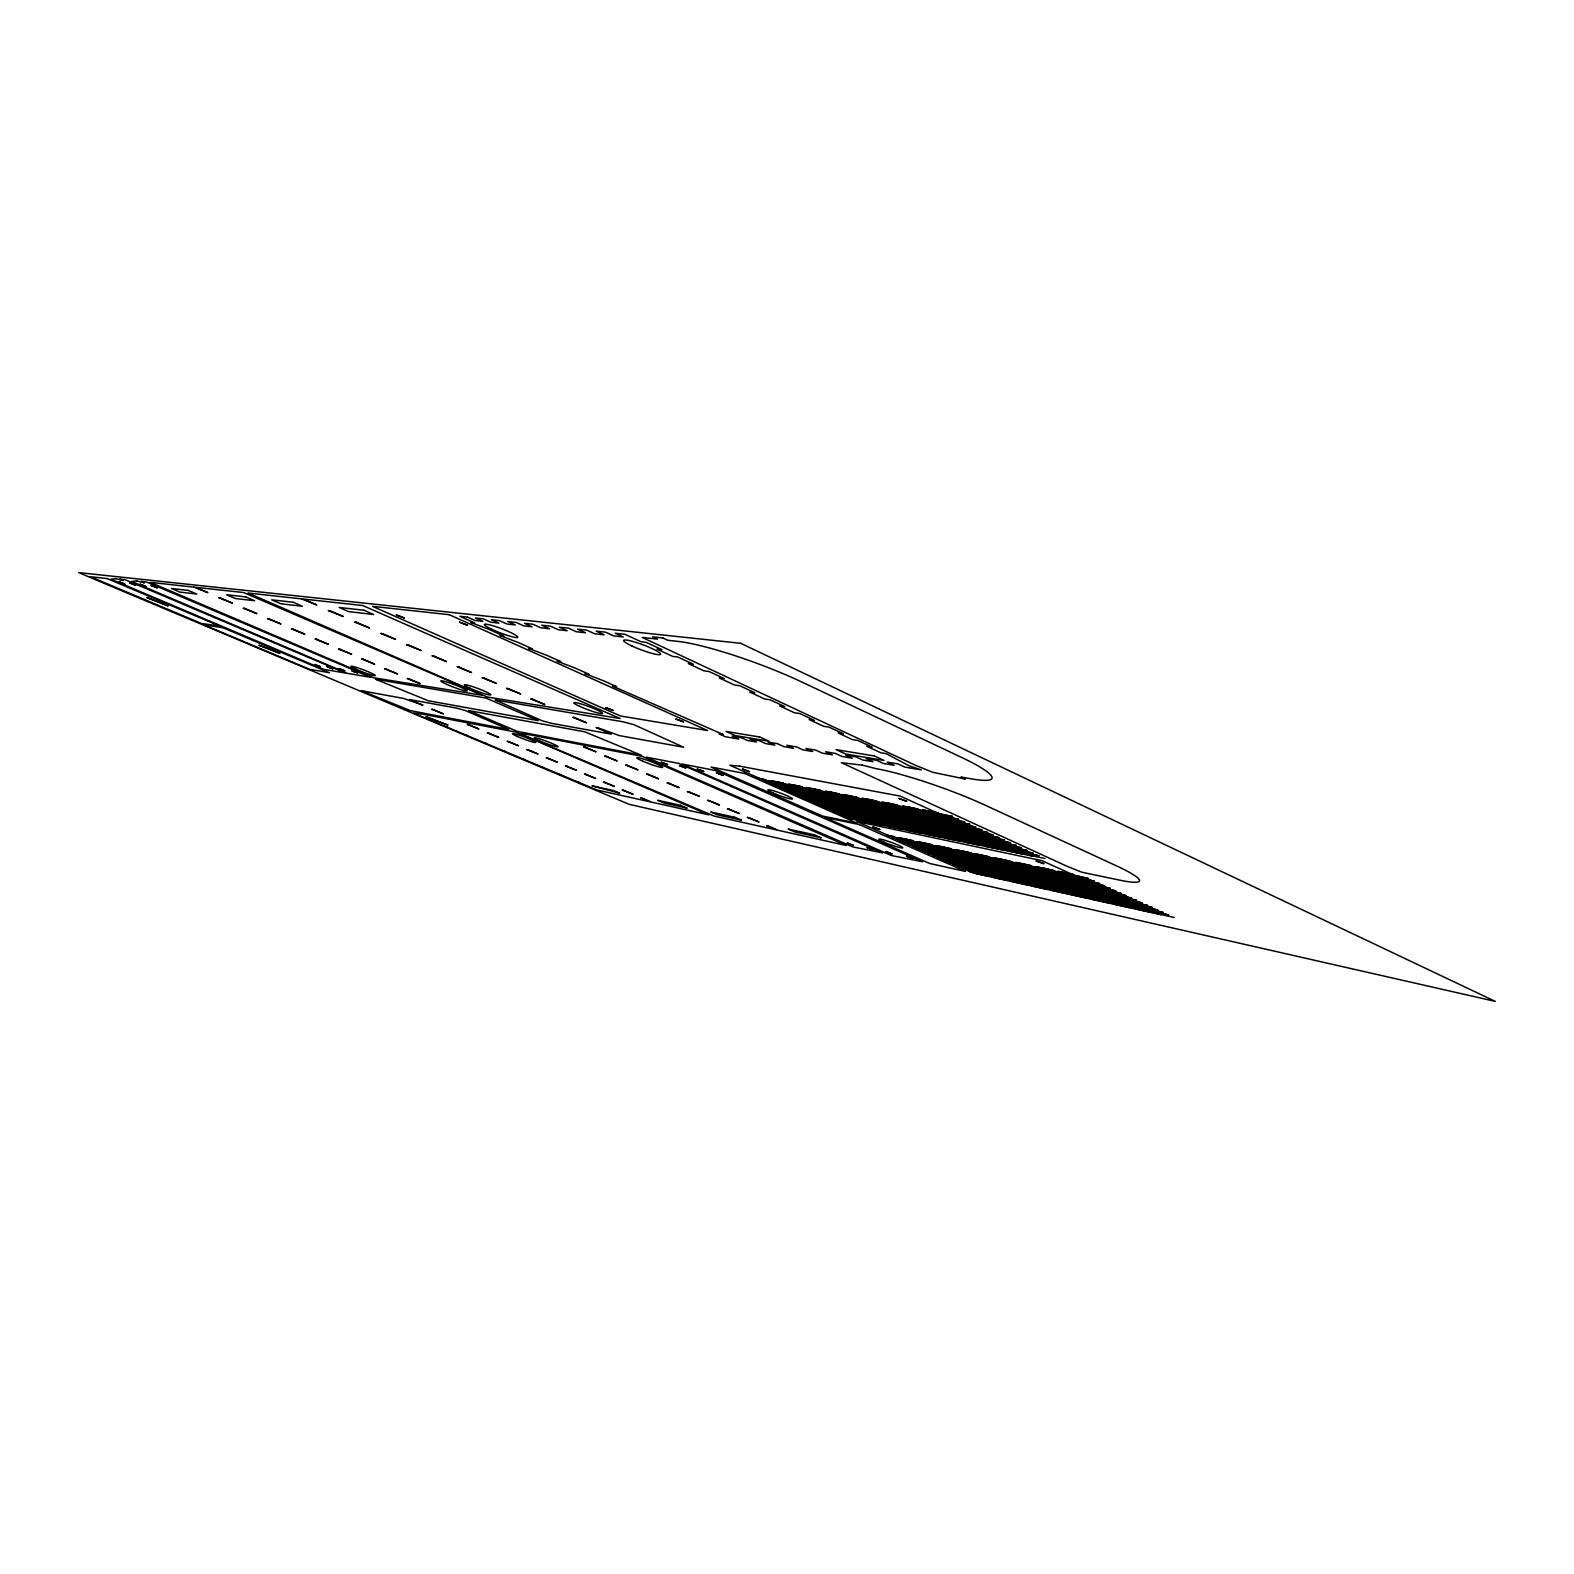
<?xml version="1.0" encoding="UTF-8"?>
<svg xmlns="http://www.w3.org/2000/svg" width="1574" height="1574" viewBox="0 0 1574 1574"><rect width="100%" height="100%" fill="white"/><g stroke="black" fill="none" stroke-linecap="round" stroke-linejoin="round"><path stroke-width="1.5" d="M459.431 622.064L467.616 625.212L459.49 622.202M396.412 614.903L404.184 617.893M404.125 617.972L396.412 615.021M613.014 710.405L605.695 707.651L613.073 710.346M675.954 718.984L683.667 721.856L675.954 719.121M1036.184 860.88L1043.818 863.555M1043.719 863.673L1036.223 861.057M667.494 764.551L661.119 762.229L667.553 764.472M872.881 826.901L879.748 829.38M879.669 829.459L872.901 827.058M703.696 771.437L697.105 769.056L703.755 771.516M716.406 772.795L723.135 775.293M723.056 775.372L716.386 772.913M873.117 849.606L866.92 847.54L873.216 849.685M906.545 856.197L912.959 858.578L906.604 856.354M118.916 581.711L124.976 584.092L118.896 581.809M145.87 586.551L139.752 584.111L145.969 586.472M314.702 664.484L320.388 666.668L314.662 664.582M327.058 666.55L332.763 668.832M338.882 668.517L344.706 670.74M344.608 670.819L338.882 668.635M332.645 668.832L327.058 666.668M760.222 778.953L766.066 779.897L758.786 778.323M765.967 781.491L771.831 782.435L764.531 780.861M771.693 784.009L777.576 784.973L770.257 783.38M781.924 786.351L776.021 785.387L789.322 787.984L783.36 787M776.533 786.154L782.435 787.138L775.116 785.524M782.14 788.633L788.043 789.617L780.704 788.003M787.807 791.132L793.749 792.135L786.39 790.522M878.725 806.439L872.035 805.317L886.949 808.229L880.2 807.108M793.473 793.63L799.415 794.634L792.056 793.021M798.254 795.755L804.216 796.759L796.857 795.126M803.901 798.254L809.862 799.258L802.484 797.625M809.095 800.536L815.076 801.559L807.698 799.926M832.351 804.255L826.212 803.212L839.965 805.947L833.767 804.885M908.336 817.201L901.509 816.04L916.698 819.031L909.811 817.85M894.17 815.844L887.5 814.702L902.355 817.654L895.606 816.493M942.196 824.658L935.094 823.438L950.853 826.547L943.672 825.327M814.702 803.015L820.703 804.058L813.286 802.406M927.322 823.182L920.397 821.982L935.802 825.051L928.798 823.832M820.27 805.475L826.291 806.518L818.874 804.865M905.306 820.841L898.616 819.68L913.53 822.671L906.762 821.49M824.992 807.56L831.033 808.623L823.615 806.95M878.981 818.146L872.567 817.004L886.89 819.897L880.397 818.775M830.541 810.02L836.601 811.082L829.164 809.41M972.948 835.873L965.688 834.594L981.723 837.821L974.404 836.542M859.247 816.178L853.029 815.096L866.92 817.909L860.644 816.808M910.972 825.307L904.302 824.127L919.137 827.137L912.408 825.937M836.089 812.459L842.129 813.542L834.692 811.85M890.294 823.163L883.84 822.022L898.203 824.953L891.691 823.792M998.467 842.267L991.03 840.949L1007.458 844.274L999.943 842.936M841.598 814.899L847.678 815.981L840.221 814.289M852.026 817.359L845.927 816.276L859.561 819.07L853.403 817.968M922.364 830.403L915.674 829.203L930.568 832.233L923.8 831.033M847.107 817.339L853.206 818.421L845.73 816.729M940.308 834.043L933.441 832.823L948.65 835.932L941.724 834.692M851.436 818.716L865.09 821.53M882.522 824.284L876.206 823.143L890.313 826.035L883.919 824.894M869.694 822.474L883.663 825.347M888.366 826.311L902.65 829.242M975.546 842.306L982.747 843.605L966.987 840.378L975.723 842.031M907.45 830.246L922.069 833.236M926.988 834.259L941.921 837.329M944.813 837.919L960.061 841.067M1010.547 850.196L1018.024 851.534L1001.674 848.189L1009.642 849.665M965.216 842.11L980.818 845.336M986.091 846.418L1002.067 849.704M1007.458 850.806L1023.828 854.17M1028.255 855.076L1044.998 858.519M888.464 835.755L894.662 836.896L887.126 835.164M893.835 838.116L900.053 839.276L892.497 837.525M899.187 840.477L905.404 841.657L897.849 839.886M916.343 843.821L910.028 842.641L924.056 845.612L917.681 844.412M909.713 843.034L903.476 841.854L917.367 844.805L911.051 843.625M903.712 842.483L909.949 843.664L902.374 841.893M928.424 847.009L922.03 845.809L936.235 848.839L929.781 847.619M947.548 851.081L941.016 849.842L955.516 852.931L948.906 851.691M908.946 844.785L915.183 845.986L907.608 844.215M914.258 847.146L920.515 848.327L912.92 846.556M919.531 849.468L925.807 850.668L918.213 848.898M924.017 851.455L930.293 852.655L922.698 850.865M929.27 853.777L935.586 854.997L927.971 853.206M934.149 855.922L940.445 857.161L932.831 855.351M951.522 859.404L945.128 858.164L959.294 861.253L952.841 859.994M944.754 858.538L938.419 857.299L952.467 860.348L946.072 859.109M970.627 863.555L964.075 862.277L978.556 865.425L971.945 864.146M990.144 867.786L983.435 866.487L998.25 869.714L991.482 868.395M939.383 858.243L945.699 859.483L938.065 857.673M427.243 718.865L428.718 719.141M956.795 861.745L950.381 860.486L964.587 863.595L958.113 862.336M965 863.221L971.532 864.5L957.189 861.391L965.137 862.985M983.002 866.841L976.352 865.562L991.01 868.75L984.321 867.431M1010.095 872.134L1003.228 870.796L1018.378 874.082L1011.452 872.724M950.007 860.86L943.652 859.62L957.72 862.69L951.326 861.431M975.919 865.916L969.368 864.638L983.868 867.786L977.257 866.507M1002.736 871.15L995.948 869.812L1010.941 873.078L1004.074 871.74M1028.334 876.088L1021.31 874.711L1036.754 878.076L1028.097 876.324M968.954 864.992L962.462 863.713L976.824 866.861L970.273 865.562M995.476 870.166L988.767 868.848L1003.602 872.094L996.814 870.756M1022.943 875.538L1015.978 874.18L1031.304 877.505L1024.281 876.128M944.597 860.545L950.932 861.785L943.298 859.975M988.315 869.202L981.664 867.904L996.342 871.111L989.633 869.792M1015.466 874.514L1008.6 873.177L1023.749 876.482L1016.804 875.124M1041.378 879.551L1034.275 878.154L1049.897 881.558L1042.736 880.141M981.192 868.258L974.621 866.959L989.161 870.147L982.53 868.828M1008.088 873.531L1001.28 872.193L1016.292 875.459L1009.426 874.121M1033.725 878.489L1026.681 877.111L1042.145 880.496L1035.062 879.099M1062.45 884.116L1055.17 882.699L1071.166 886.182L1063.808 884.745M1054.56 883.034L1047.359 881.617L1063.178 885.08L1055.918 883.644M1084.014 888.818L1076.557 887.342L1092.907 890.904L1085.371 889.428M949.004 862.493L955.359 863.752L947.705 861.922M1000.789 872.527L994.06 871.209L1008.895 874.455L1002.107 873.117M1028.314 877.938L1021.349 876.561L1036.695 879.925L1029.652 878.528M1020.798 876.895L1013.912 875.557L1029.081 878.863L1022.136 877.505M1046.769 881.971L1039.666 880.555L1055.308 883.978L1048.127 882.561M1075.888 887.677L1068.51 886.241L1084.702 889.763L1077.265 888.287M1013.4 875.892L1006.573 874.554L1021.605 877.839L1014.718 876.482M1039.076 880.889L1032.032 879.512L1047.517 882.896L1040.414 881.499M1067.88 886.575L1060.581 885.139L1076.596 888.621L1069.238 887.165M1097.727 892.438L1090.152 890.943L1106.719 894.563L1099.085 893.048M954.218 864.795L960.573 866.054L952.919 864.224M1033.646 880.319L1026.661 878.941L1042.027 882.306L1034.984 880.928M1059.951 885.454L1052.75 884.037L1068.589 887.5L1061.309 886.064M1089.464 891.278L1082.007 889.802L1098.377 893.383L1090.841 891.887M1052.14 884.372L1045.018 882.955L1060.679 886.398L1053.478 884.962M1081.318 890.117L1073.921 888.661L1090.133 892.202L1082.656 890.727M964.862 867.431L958.487 866.172L972.614 869.281L966.161 868.002M1073.271 888.995L1065.972 887.539L1082.007 891.061L1074.629 889.605M1103.158 894.898L1095.583 893.402L1112.169 897.023L1104.515 895.508M983.888 871.622L977.356 870.324L991.777 873.491L985.206 872.193M1094.894 893.717L1087.398 892.242L1103.807 895.822L1096.252 894.327M959.373 867.077L965.747 868.336L958.094 866.507M976.923 870.658L970.469 869.379L984.734 872.527L978.221 871.229M1117.009 898.557L1109.336 897.042L1126.118 900.721L1118.386 899.187M446.623 727.011L448.098 727.306M970.056 869.714L963.662 868.454L977.788 871.563L971.335 870.284M996.165 874.888L989.554 873.59L1004.133 876.797L997.463 875.478M1130.663 901.705L1147.82 905.463L1121.278 900.092L1138.238 903.81M989.102 873.924L982.55 872.626L997.011 875.813L990.4 874.495M1015.82 879.236L1009.052 877.879L1023.966 881.165L1017.138 879.807M964.547 869.36L970.922 870.638L963.249 868.789M1008.56 878.213L1001.871 876.895L1016.627 880.141L1009.878 878.804M1001.398 877.21L994.768 875.892L1009.387 879.138L1002.697 877.8M1028.452 882.601L1021.605 881.243L1036.695 884.568L1029.77 883.191M1021.093 881.578L1014.305 880.22L1029.239 883.526L1022.392 882.148M1048.796 887.087L1041.772 885.69L1057.197 889.094L1050.114 887.697M969.702 871.642L976.096 872.921L968.423 871.071M1041.221 886.024L1034.275 884.627L1049.543 888.011L1042.539 886.615M1033.725 884.962L1026.858 883.585L1041.968 886.929L1035.043 885.552M973.972 873.019L988.157 876.167M992.938 877.23L1007.419 880.437M1054.088 889.467L1047.064 888.051L1062.509 891.474L1055.406 890.058M1012.298 881.519L1027.114 884.804M1046.494 888.366L1039.529 886.988L1054.816 890.372L1047.812 888.956M1072.681 893.579L1065.5 892.143L1081.259 895.626L1073.999 894.17M1032.091 885.926L1047.222 889.271M1064.89 892.458L1057.787 891.022L1073.37 894.485L1066.208 893.048M1052.317 890.412L1067.802 893.835M1085.903 897.101L1078.623 895.645L1094.579 899.187L1087.221 897.711M1070.792 894.504L1086.572 898.006M1107.407 901.882L1099.951 900.367L1116.261 903.988L1108.726 902.473M1091.884 899.187L1108.017 902.768M465.806 735.097L467.301 735.392M1113.467 903.988L1129.975 907.647M1135.523 908.887L1152.424 912.625M1156.969 913.648L1174.243 917.485M484.812 743.105L486.327 743.4M503.66 751.034L505.195 751.349M522.332 758.904L523.886 759.219M540.826 766.676L542.4 767.01M559.163 774.408L560.737 774.742M577.343 782.062L578.937 782.416M995.398 861.431L980.228 858.204L1005.393 864.008L990.085 860.742M1001.635 873.472L986.918 870.245L1013.4 876.462L998.546 873.196M426.121 716.839L448.019 725.142L426.18 716.8M259.12 645.301L279.857 653.289L259.179 645.242M146.815 597.569L168.241 605.931L146.894 597.53M898.951 798.471L906.781 801.363L899.01 798.451M679.476 765.633L686.008 768.073L679.614 765.633M847.245 843.074L853.403 845.395L847.363 843.074M742.534 769.017L749.499 771.713L742.594 769.017M157.164 587.81L150.927 585.39L157.125 587.83M885.906 851.613L892.202 853.993L885.965 851.613M357.652 672.983L351.769 670.78L357.613 672.865M129.619 582.892L135.698 585.312L129.698 582.911M740.705 643.313L78.7 572.602L629.108 804.314L1495.3 1001.398L740.705 643.313M449.18 614.686L372.467 606.344L620.431 715.973L707.592 730.533L449.18 614.686M662.87 637.982L652.58 636.86L657.46 639.123L642.251 637.45L915.399 765.259L932.654 772.283L965.236 779.051L961.045 777.084L972.653 779.051A88.419 11.844 19.6 0 0 961.557 757.409L801.107 681.68A91.823 12.907 20.1 0 0 678.237 641.425L667.769 640.264L662.87 637.982M115.591 578.602L111.006 579.193L323.359 669.284L345.414 673.023L125.054 579.645L119.683 579.055L123.205 580.531L115.591 578.602M136.584 580.904L131.665 581.475L347.559 673.377L370.579 677.273L146.461 581.967L140.853 581.357L144.434 582.872L136.584 580.904M194.015 587.141L150.238 582.36L373.471 677.745L482.411 695.295L243.577 592.532L195.451 587.299L207.866 592.611L194.015 587.141M301.519 598.868L248.062 593.024L487.389 697.046L620.156 718.531L362.689 605.518L303.29 599.045L316.708 604.908L301.519 598.868M467.616 617.146L459.883 616.3L474.64 622.911L470.783 622.478L489.298 629.502L503.837 636.034L499.902 635.562L518.279 642.507L532.622 648.96L528.648 648.449L546.867 655.355L561.013 661.71L556.98 661.159L575.061 668.006L589.01 674.262L584.918 673.692L602.862 680.499L616.614 686.677L612.483 686.067L723.391 734.605L719.062 733.878L725.535 736.789L738.659 739.013L732.146 736.081L741 737.576L747.532 740.508L756.504 742.023L749.952 739.072L759.022 740.587L765.594 743.558L774.782 745.112L768.191 742.141L777.458 743.695L784.088 746.686L793.493 748.28L786.843 745.269L796.346 746.863L803.015 749.893L812.656 751.506L805.967 748.476L815.686 750.109L822.395 753.159L832.272 754.831L825.543 751.762L835.499 753.434L842.267 756.523L852.38 758.235L845.592 755.127L855.803 756.838L862.611 759.967L872.98 761.718L866.153 758.57L876.62 760.321L883.467 763.488L894.111 765.279L887.224 762.111L897.967 763.902L904.873 767.109L921.262 769.863L908.847 765.731L886.319 753.671L880.869 752.785L866.743 746.233L872.153 747.099L857.889 740.488L852.498 739.642L838.135 732.992L843.507 733.818L829.006 727.109L823.674 726.303L809.095 719.554L814.407 720.341L799.69 713.514L794.417 712.747L779.602 705.9L784.855 706.647L769.922 699.722L764.689 698.994L749.657 692.029L754.851 692.737L739.662 685.693L734.507 685.005L719.239 677.941L724.374 678.61L708.949 671.468L703.853 670.819L688.33 663.638L693.406 664.267L677.745 656.988L672.708 656.397L656.948 649.098L661.946 649.668L646.029 642.29L641.051 641.739L625.035 634.322L615.277 633.26L623.265 636.939L613.604 635.876L605.656 632.197L596.153 631.174L604.062 634.814L594.657 633.771L586.787 630.151L577.54 629.128L585.39 632.728L576.222 631.725L568.411 628.144L559.4 627.16L567.191 630.721L558.258 629.718L550.507 626.177L541.731 625.232L549.464 628.734L540.767 627.77L533.074 624.288L524.536 623.343L532.169 626.826L523.709 625.881L516.095 622.419L507.753 621.514L515.347 624.957L507.084 624.032L499.529 620.628L491.403 619.723L498.919 623.127L490.872 622.222L483.375 618.857L475.446 617.992L482.903 621.356L475.033 620.471L467.616 617.146M107.209 578.583L90.407 576.733L201.295 623.422L219.711 626.098L107.209 578.583M188.29 590.407L171.428 588.499L179.849 592.08L196.829 594.047L188.29 590.407M245.721 596.9L226.597 594.736L235.372 598.514L254.614 600.737L245.721 596.9M293.197 602.252L271.751 599.832L280.802 603.767L302.405 606.265L293.197 602.252M363.968 610.24L339.118 607.446L348.602 611.597L373.589 614.49L363.968 610.24M220.222 597.923L218.766 597.746L232.499 603.176L220.222 597.923M330.068 610.732L328.258 610.535L343.309 616.536L330.068 610.732M244.718 608.41L243.222 608.233L256.877 613.624L244.718 608.41M356.491 622.281L354.662 622.064L369.595 628.006L356.491 622.281M268.957 618.798L267.423 618.602L280.959 623.953L268.957 618.798M382.6 633.692L380.751 633.437L395.546 639.339L382.6 633.692M292.902 629.088L291.367 628.872L304.785 634.184L292.902 629.088M408.394 644.947L406.505 644.691L421.183 650.534L408.394 644.947M316.61 639.241L315.036 639.024L328.356 644.278L316.61 639.241M433.873 656.083L431.965 655.807L446.504 661.592L433.873 656.083M222.682 627.633L204.246 624.957L309.566 669.304L329.438 672.708L222.682 627.633M340.043 649.295L338.449 649.059L351.671 654.272L340.043 649.295M459.057 667.081L457.109 666.786L471.531 672.531L459.057 667.081M363.24 659.231L361.607 658.975L374.73 664.169L363.24 659.231M483.926 677.941L481.959 677.627L496.263 683.332L483.926 677.941M386.161 669.068L384.528 668.812L397.553 673.947L386.161 669.068M508.5 688.684L506.513 688.35L520.679 693.996L508.5 688.684M776.415 781.707L770.473 780.743L783.852 783.321L776.415 781.707M770.434 781.275L764.571 780.33L777.812 782.868L770.434 781.275M794.457 785.17L788.377 784.186L802.051 786.803L794.457 785.17M788.299 784.718L782.278 783.734L795.814 786.351L788.299 784.718M812.892 788.712L806.655 787.689L820.664 790.384L812.892 788.712M782.199 784.265L776.257 783.301L789.656 785.879L782.199 784.265M806.557 788.22L800.379 787.216L814.23 789.892L806.557 788.22M831.78 792.332L825.386 791.289L839.709 794.044L831.78 792.332M776.198 783.832L770.316 782.868L783.577 785.426L776.198 783.832M800.281 787.748L794.181 786.764L807.895 789.4L800.281 787.748M825.229 791.82L818.913 790.797L833.099 793.512L825.229 791.82M849.055 795.637L842.503 794.575L857.141 797.388L849.055 795.637M868.789 799.435L862.08 798.333L877.052 801.225L868.789 799.435M794.083 787.275L788.062 786.292L801.638 788.928L794.083 787.275M818.775 791.328L812.518 790.305L826.547 793.001L818.775 791.328M844.353 795.5L837.88 794.437L852.38 797.231L844.353 795.5M408.866 678.788L407.194 678.512L420.12 683.628L408.866 678.788M532.799 699.289L530.772 698.954L544.84 704.542L532.799 699.289M787.964 786.823L782.003 785.839L795.441 788.436L787.964 786.823M812.4 790.817L806.203 789.814L820.093 792.489L812.4 790.817M837.702 794.968L831.288 793.926L845.651 796.7L837.702 794.968M861.844 798.864L855.213 797.782L870.029 800.635L861.844 798.864M888.995 803.311L882.109 802.189L897.475 805.14L888.995 803.311M806.085 790.325L799.966 789.322L813.699 791.978L806.085 790.325M831.111 794.437L824.776 793.394L838.981 796.149L831.111 794.437M854.977 798.313L848.425 797.231L863.083 800.064L854.977 798.313M881.833 802.72L875.026 801.599L890.215 804.511L881.833 802.72M909.713 807.285L902.65 806.124L918.37 809.154L909.713 807.285M799.867 789.853L793.808 788.849L807.403 791.486L799.867 789.853M824.599 793.926L818.342 792.883L832.39 795.618L824.599 793.926M850.275 798.156L843.782 797.074L858.322 799.887L850.275 798.156M874.77 802.13L868.041 801.009L883.053 803.921L874.77 802.13M902.315 806.655L895.331 805.514L910.893 808.505L902.315 806.655M929.86 811.161L922.62 809.961L938.714 813.069L929.86 811.161M792.843 788.987L786.862 787.984L800.32 790.62L792.843 788.987M818.205 793.414L811.987 792.391L825.917 795.086L818.205 793.414M843.566 797.585L837.132 796.523L851.514 799.317L843.566 797.585M867.786 801.54L861.135 800.438L875.99 803.311L867.786 801.54M895.035 806.026L888.13 804.885L903.496 807.856L895.035 806.026M923.308 810.689L916.147 809.508L932.083 812.577L923.308 810.689M786.784 788.515L780.881 787.531L794.201 790.128L786.784 788.515M810.984 792.509L804.865 791.486L818.618 794.181L810.984 792.509M860.899 800.95L854.328 799.867L869.005 802.72L860.899 800.95M887.834 805.416L881.007 804.275L896.216 807.226L887.834 805.416M915.773 810.039L908.69 808.859L924.45 811.909L915.773 810.039M943.731 814.624L936.373 813.404L952.703 816.552L943.731 814.624M835.361 796.778L830.6 795.991L844.844 798.766L835.361 796.778M759.711 737.006L726.047 731.438L735.235 735.57L769.017 741.216L759.711 737.006M874.357 755.973L836.168 749.657L845.73 754.044L884.057 760.439L874.357 755.973M804.747 792.017L798.687 791.014L812.302 793.67L804.747 792.017M829.557 796.129L823.261 795.086L837.348 797.821L829.557 796.129M856.158 800.773L849.645 799.69L864.205 802.524L856.158 800.773M880.712 804.786L873.963 803.665L889.015 806.596L880.712 804.786M908.355 809.37L901.351 808.21L916.934 811.24L908.355 809.37M935.979 813.935L928.699 812.715L944.833 815.844L935.979 813.935M798.49 791.466L792.489 790.482L805.967 793.119L798.49 791.466M823.123 795.598L816.906 794.555L830.836 797.29L823.123 795.598M848.543 799.808L842.09 798.746L856.512 801.559L848.543 799.808M792.411 790.994L786.469 790.01L799.808 792.627L792.411 790.994M816.67 795.027L810.512 794.004L824.304 796.7L816.67 795.027M865.897 803.193L859.306 802.091L874.023 804.963L865.897 803.193M873.708 804.196L867.038 803.074L881.932 805.967L873.708 804.196M901.017 808.721L894.091 807.58L909.497 810.571L901.017 808.721M929.388 813.443L922.187 812.243L938.163 815.332L929.388 813.443M841.913 799.258L835.538 798.195L849.803 800.989L841.913 799.258M893.796 808.092L886.949 806.95L902.177 809.921L893.796 808.092M921.793 812.755L914.691 811.574L930.49 814.624L921.793 812.755M949.85 817.398L942.472 816.178L958.822 819.346L949.85 817.398M810.394 794.516L804.314 793.512L817.968 796.188L810.394 794.516M835.263 798.667L828.967 797.605L843.074 800.379L835.263 798.667M861.155 803.015L854.623 801.914L869.222 804.767L861.155 803.015M885.749 807.049L879 805.927L894.071 808.859L885.749 807.049M899.58 809.921L914.592 812.853L899.58 809.921M914.356 812.086L907.332 810.905L922.935 813.955L914.356 812.086M942.039 816.67L934.74 815.47L950.912 818.598L942.039 816.67M804.216 794.004L798.195 793.001L811.712 795.657L804.216 794.004M854.288 802.386L847.835 801.304L862.277 804.117L854.288 802.386M828.809 798.116L822.572 797.074L836.542 799.828L828.809 798.116M935.409 816.178L928.207 814.978L944.203 818.087L935.409 816.178M798.097 793.512L792.155 792.509L805.534 795.145L798.097 793.512M822.435 797.585L816.257 796.562L830.088 799.277L822.435 797.585M847.638 801.815L841.244 800.733L855.528 803.547L847.638 801.815M871.681 805.79L865.09 804.668L879.827 807.56L871.681 805.79M898.833 810.354L891.986 809.213L907.254 812.184L898.833 810.354M926.909 815.057L919.787 813.876L935.605 816.945L926.909 815.057M955.91 820.152L948.532 818.913L964.901 822.1L955.91 820.152M816.139 797.054L810.039 796.031L823.714 798.726L816.139 797.054M841.067 801.245L834.751 800.182L848.898 802.956L841.067 801.245M866.9 805.593L860.348 804.491L874.987 807.344L866.9 805.593M891.573 809.666L884.804 808.524L899.895 811.476L891.573 809.666M919.432 814.368L912.389 813.187L928.03 816.257L919.432 814.368M947.174 819.011L939.875 817.772L956.048 820.939L947.174 819.011M809.902 796.542L803.881 795.519L817.418 798.195L809.902 796.542M834.574 800.694L828.337 799.631L842.326 802.386L834.574 800.694M860.132 804.983L853.659 803.901L868.12 806.754L860.132 804.983M884.509 809.036L877.82 807.915L892.753 810.846L884.509 809.036M911.936 813.66L904.991 812.479L920.456 815.509L911.936 813.66M940.524 818.5L933.303 817.28L949.338 820.408L940.524 818.5M803.763 796.011L797.802 795.008L811.2 797.664L803.763 796.011M828.16 800.123L821.982 799.1L835.833 801.815L828.16 800.123M853.442 804.412L847.048 803.33L861.372 806.144L853.442 804.412M877.564 808.406L870.934 807.305L885.709 810.197L877.564 808.406M904.657 812.991L897.79 811.83L913.097 814.82L904.657 812.991M932.811 817.732L925.669 816.532L941.508 819.621L932.811 817.732M961.065 822.494L953.667 821.254L970.056 824.442L961.065 822.494M377.091 679.496L375.556 679.24L428.305 700.764L538.131 720.597L485.933 698.049L377.091 679.496M821.825 799.592L815.726 798.549L829.439 801.264L821.825 799.592M846.832 803.822L840.496 802.74L854.662 805.534L846.832 803.822M872.763 808.21L866.192 807.088L880.85 809.98L872.763 808.21M897.475 812.322L890.687 811.181L905.817 814.152L897.475 812.322M925.296 817.024L918.252 815.824L933.913 818.913L925.296 817.024M953.096 821.687L945.777 820.467L962.009 823.635L953.096 821.687M814.722 798.667L808.682 797.644L822.258 800.34L814.722 798.667M840.319 803.252L834.043 802.189L848.071 804.963L840.319 803.252M865.936 807.58L859.443 806.478L873.944 809.351L865.936 807.58M890.392 811.672L883.683 810.531L898.656 813.483L890.392 811.672M917.898 816.335L910.933 815.155L926.417 818.185L917.898 816.335M946.427 821.156L939.206 819.936L955.241 823.084L946.427 821.156M808.564 798.136L802.583 797.133L816.021 799.789L808.564 798.136M833.02 802.287L826.822 801.245L840.693 803.98L833.02 802.287M859.227 806.97L852.793 805.888L867.156 808.721L859.227 806.97M883.388 811.023L876.757 809.902L891.553 812.814L883.388 811.023M910.579 815.647L903.692 814.486L919.019 817.496L910.579 815.647M938.793 820.428L931.651 819.228L947.509 822.336L938.793 820.428M967.007 825.189L959.589 823.93L976.018 827.157L967.007 825.189M826.665 801.737L820.546 800.694L834.279 803.409L826.665 801.737M851.711 805.986L845.376 804.904L859.561 807.718L851.711 805.986M878.567 810.807L871.976 809.685L886.674 812.577L878.567 810.807M903.358 814.958L896.55 813.797L911.7 816.788L903.358 814.958M931.257 819.72L924.194 818.519L939.894 821.608L931.257 819.72M959.137 824.422L951.798 823.182L968.049 826.37L959.137 824.422M820.408 801.186L814.348 800.163L827.944 802.858L820.408 801.186M845.179 805.416L838.903 804.334L852.951 807.128L845.179 805.416M870.855 809.784L864.342 808.662L878.863 811.554L870.855 809.784M896.255 814.289L889.507 813.148L904.499 816.119L896.255 814.289M923.8 818.992L916.816 817.811L932.339 820.861L923.8 818.992M952.447 823.891L945.187 822.651L961.261 825.819L952.447 823.891M499.509 700.705L495.121 699.958L542.223 720.813L551.982 723.43L611.263 734.153L596.153 727.542L598.238 727.916L619.349 735.609L683.667 747.237L633.81 724.63L622.635 721.718L499.509 700.705M862.336 765.161L841.342 762.682L1066.956 866.251L1081.751 872.212L1119.488 880.102A77.342 8.814 19.2 0 0 1116.143 865.7L984.281 804.786A79.566 9.542 19.6 0 0 876.541 768.761L862.336 765.161M814.211 800.635L808.229 799.612L821.687 802.307L814.211 800.635M838.726 804.826L832.528 803.763L846.418 806.537L838.726 804.826M864.126 809.154L857.692 808.072L872.055 810.925L864.126 809.154M888.346 813.246L881.696 812.105L896.511 815.037L888.346 813.246M916.462 818.283L909.556 817.122L924.922 820.152L916.462 818.283M944.734 823.123L937.573 821.903L953.47 825.032L944.734 823.123M973.047 827.944L965.61 826.665L982.058 829.911L973.047 827.944M857.476 808.544L851.101 807.462L865.326 810.295L857.476 808.544M883.486 813.01L876.895 811.869L891.612 814.801L883.486 813.01M937.179 822.395L930.096 821.175L945.817 824.284L937.179 822.395M965.118 827.137L957.759 825.878L974.031 829.085L965.118 827.137M825.642 803.507L819.562 802.465L833.177 805.18L825.642 803.507M850.904 807.954L844.608 806.872L858.696 809.685L850.904 807.954M876.639 812.361L870.127 811.24L884.667 814.132L876.639 812.361M901.213 816.513L894.465 815.371L909.477 818.342L901.213 816.513M928.817 821.254L921.813 820.054L937.356 823.123L928.817 821.254M819.424 802.956L813.424 801.914L826.901 804.609L819.424 802.956M843.998 807.167L837.781 806.104L851.691 808.879L843.998 807.167M958.389 826.586L951.129 825.327L967.223 828.514L958.389 826.586M869.871 811.731L863.437 810.63L877.82 813.502L869.871 811.731M921.459 820.546L914.533 819.346L929.919 822.395L921.459 820.546M949.791 825.406L942.61 824.166L958.527 827.314L949.791 825.406M979.028 830.659L971.571 829.38L988.059 832.646L979.028 830.659M837.604 806.577L831.446 805.514L845.218 808.288L837.604 806.577M862.768 810.905L856.394 809.823L870.638 812.656L862.768 810.905M889.29 815.607L882.68 814.466L897.416 817.398L889.29 815.607M914.199 819.838L907.352 818.657L922.561 821.687L914.199 819.838M970.194 829.439L962.816 828.18L979.126 831.406L970.194 829.439M574.726 717.646L572.661 717.291L586.512 722.8L574.726 717.646M831.288 806.006L825.189 804.963L838.844 807.698L831.288 806.006M856.177 810.295L849.881 809.213L863.969 812.027L856.177 810.295M881.971 814.742L875.439 813.62L890.018 816.532L881.971 814.742M907.037 819.129L900.269 817.968L915.32 820.959L907.037 819.129M934.72 823.91L927.696 822.69L943.279 825.799L934.72 823.91M963.445 828.868L956.166 827.609L972.299 830.816L963.445 828.868M825.051 805.435L819.031 804.393L832.528 807.108L825.051 805.435M849.685 809.685L843.448 808.623L857.397 811.417L849.685 809.685M875.183 814.092L868.73 812.991L883.152 815.863L875.183 814.092M899.521 818.244L892.851 817.103L907.726 820.074L899.521 818.244M955.713 828.081L948.532 826.842L964.468 830.01L955.713 828.081M984.124 832.961L976.647 831.682L993.155 834.948L984.124 832.961M843.251 809.095L837.073 808.013L850.885 810.807L843.251 809.095M868.494 813.463L862.099 812.361L876.364 815.214L868.494 813.463M894.642 817.988L888.011 816.847L902.768 819.798L894.642 817.988M919.59 822.258L912.743 821.077L927.971 824.107L919.59 822.258M948.099 827.314L940.996 826.075L956.776 829.223L948.099 827.314M976.155 832.154L968.777 830.875L985.108 834.122L976.155 832.154M836.896 808.485L830.797 807.423L844.471 810.177L836.896 808.485M861.863 812.833L855.548 811.731L869.674 814.565L861.863 812.833M887.736 817.319L881.184 816.178L895.783 819.11L887.736 817.319M912.408 821.549L905.64 820.369L920.692 823.379L912.408 821.549M940.15 826.35L933.107 825.13L948.709 828.258L940.15 826.35M969.387 831.564L962.088 830.285L978.241 833.512L969.387 831.564M830.639 807.915L824.599 806.852L838.135 809.587L830.639 807.915M855.331 812.204L849.075 811.102L863.044 813.935L855.331 812.204M880.909 816.65L874.436 815.529L888.897 818.441L880.909 816.65M932.733 825.602L925.787 824.402L941.213 827.491L932.733 825.602M961.183 830.56L953.982 829.301L969.958 832.489L961.183 830.56M990.105 835.676L982.609 834.377L999.156 837.683L990.105 835.676M925.414 824.874L918.547 823.674L933.815 826.744L925.414 824.874M953.549 829.773L946.407 828.534L962.226 831.682L953.549 829.773M981.664 834.633L974.267 833.354L990.617 836.62L981.664 834.633M841.657 810.59L835.538 809.528L849.232 812.302L841.657 810.59M848.878 811.594L842.68 810.512L856.531 813.305L848.878 811.594M874.16 816.001L867.766 814.879L882.05 817.752L874.16 816.001M900.407 820.566L893.757 819.405L908.552 822.376L900.407 820.566M867.53 815.352L861.194 814.23L875.341 817.103L867.53 815.352M893.442 819.877L886.87 818.716L901.509 821.667L893.442 819.877M918.213 824.146L911.405 822.966L926.515 825.996L918.213 824.146M946.013 829.006L938.95 827.767L954.592 830.895L946.013 829.006M974.857 834.043L967.538 832.764L983.73 835.991L974.857 834.043M835.361 810L829.321 808.938L842.877 811.692L835.361 810M860.112 814.329L853.836 813.227L867.845 816.06L860.112 814.329M886.615 819.188L880.102 818.047L894.583 820.979L886.615 819.188M911.071 823.418L904.361 822.238L919.295 825.248L911.071 823.418M938.557 828.239L931.592 827.019L947.056 830.128L938.557 828.239M967.085 833.217L959.865 831.957L975.86 835.164L967.085 833.217M995.594 838.175L988.098 836.876L1004.665 840.182L995.594 838.175M853.639 813.699L847.442 812.617L861.293 815.411L853.639 813.699M906.132 823.123L899.462 821.962L914.278 824.953L906.132 823.123M931.198 827.471L924.312 826.271L939.599 829.341L931.198 827.471M959.412 832.43L952.27 831.17L968.108 834.358L959.412 832.43M987.587 837.329L980.189 836.03L996.558 839.316L987.587 837.329M847.245 813.069L841.126 812.007L854.839 814.781L847.245 813.069M872.33 817.477L865.975 816.355L880.141 819.228L872.33 817.477M898.301 822.041L891.71 820.88L906.368 823.851L898.301 822.041M923.958 826.724L917.15 825.524L932.28 828.573L923.958 826.724M951.817 831.623L944.754 830.383L960.415 833.531L951.817 831.623M980.779 836.719L973.44 835.42L989.653 838.686L980.779 836.719M840.949 812.459L834.869 811.397L848.465 814.152L840.949 812.459M865.739 816.827L859.463 815.726L873.491 818.578L865.739 816.827M891.435 821.353L884.922 820.192L899.423 823.143L891.435 821.353M915.95 825.602L909.221 824.422L924.174 827.432L915.95 825.602M936.117 829.675L929.211 828.455L944.518 831.544L936.117 829.675M944.361 830.836L937.376 829.616L952.86 832.744L944.361 830.836M1001.536 840.89L994.02 839.552L1010.626 842.897L1001.536 840.89M884.647 820.664L878.213 819.523L892.576 822.435L884.647 820.664M965.236 835.046L958.074 833.787L973.932 836.994L965.236 835.046M993.489 840.004L986.052 838.686L1002.461 841.992L993.489 840.004M852.813 815.548L846.674 814.466L860.407 817.26L852.813 815.548M877.958 819.995L871.602 818.874L885.808 821.746L877.958 819.995M904.007 824.579L897.396 823.418L912.094 826.389L904.007 824.579M928.837 828.908L922.03 827.708L937.179 830.777L928.837 828.908M956.756 833.846L949.693 832.587L965.354 835.755L956.756 833.846M986.642 839.355L979.284 838.057L995.535 841.342L986.642 839.355M846.478 814.919L840.398 813.837L854.013 816.611L846.478 814.919M871.347 819.306L865.051 818.205L879.099 821.057L871.347 819.306M897.121 823.871L890.589 822.73L905.109 825.681L897.121 823.871M921.675 828.16L914.927 826.98L929.919 830.01L921.675 828.16M949.279 833.059L942.275 831.82L957.779 834.948L949.279 833.059M977.907 838.116L970.646 836.837L986.701 840.083L977.907 838.116M1007.439 843.566L999.903 842.228L1016.529 845.572L1007.439 843.566M864.815 818.657L858.597 817.555L872.508 820.388L864.815 818.657M916.698 827.865L910.008 826.665L924.882 829.695L916.698 827.865M941.882 832.272L934.976 831.033L950.303 834.161L941.882 832.272M970.194 837.289L963.013 836.01L978.89 839.217L970.194 837.289M858.381 818.008L852.223 816.906L865.995 819.72L858.381 818.008M883.565 822.474L877.19 821.353L891.415 824.245L883.565 822.474M909.674 827.117L903.063 825.937L917.76 828.927L909.674 827.117M934.582 831.485L927.755 830.285L942.924 833.354L934.582 831.485M962.58 836.463L955.477 835.204L971.178 838.391L962.58 836.463M991.6 841.618L984.242 840.3L1000.513 843.605L991.6 841.618M927.381 830.718L920.613 829.518L935.625 832.567L927.381 830.718M955.064 835.656L948.04 834.397L963.583 837.565L955.064 835.656M983.75 840.752L976.47 839.454L992.564 842.72L983.75 840.752M1012.436 845.828L1004.901 844.49L1021.546 847.855L1012.436 845.828M876.934 821.805L870.638 820.684L884.706 823.556L876.934 821.805M902.748 826.389L896.216 825.229L910.756 828.199L902.748 826.389M870.402 821.136L864.146 820.015L878.095 822.868L870.402 821.136M895.921 825.681L889.448 824.52L903.85 827.471L895.921 825.681M947.627 834.85L940.681 833.61L956.048 836.738L947.627 834.85M975.998 839.906L968.817 838.627L984.714 841.854L975.998 839.906M1004.35 844.943L996.893 843.605L1013.361 846.95L1004.35 844.943M863.929 820.467L857.751 819.365L871.543 822.199L863.929 820.467M889.172 824.973L882.778 823.832L897.042 826.763L889.172 824.973M915.34 829.655L908.71 828.475L923.446 831.485L915.34 829.655M968.344 839.06L961.242 837.781L976.962 840.988L968.344 839.06M997.463 844.274L990.085 842.956L1006.376 846.261L997.463 844.274M908.395 828.908L901.843 827.747L916.422 830.718L908.395 828.908M933.067 833.276L926.299 832.056L941.331 835.145L933.067 833.276M960.789 838.234L953.765 836.974L969.328 840.142L960.789 838.234M989.554 843.369L982.274 842.07L998.369 845.356L989.554 843.369M1018.339 848.504L1010.764 847.146L1027.448 850.55L1018.339 848.504M901.548 828.18L895.055 827.019L909.497 829.99L901.548 828.18M928.05 832.941L921.341 831.741L936.255 834.791L928.05 832.941M953.352 837.427L946.407 836.168L961.793 839.316L953.352 837.427M981.783 842.523L974.581 841.224L990.499 844.471L981.783 842.523M1010.193 847.579L1002.717 846.241L1019.204 849.606L1010.193 847.579M920.987 832.174L914.356 830.974L929.113 834.004L920.987 832.174M946.013 836.62L939.147 835.381L954.375 838.489L946.013 836.62M1003.268 846.891L995.889 845.572L1012.2 848.898L1003.268 846.891M938.753 835.814L931.965 834.594L947.036 837.683L938.753 835.814M966.534 840.811L959.491 839.552L975.093 842.739L966.534 840.811M995.358 846.005L988.059 844.687L1004.192 847.993L995.358 846.005M1024.182 851.16L1016.607 849.803L1033.292 853.206L1024.182 851.16M959.078 839.985L952.113 838.726L967.518 841.893L959.078 839.985M987.567 845.12L980.346 843.821L996.303 847.087L987.567 845.12M1016.037 850.235L1008.541 848.878L1025.048 852.262L1016.037 850.235M979.874 844.254L972.732 842.956L988.511 846.202L979.874 844.254M364.617 691.32L361.331 690.73L410.46 710.641L508.717 729.451L465.137 710.445L456.421 708.064L409.555 699.525L422.973 705.211L403.711 698.462L364.617 691.32M474.227 711.605L468.599 710.582L517.197 731.359L641.031 755.067L584.721 731.792L474.227 711.605M1001.162 848.622L993.824 847.304L1009.996 850.609L1001.162 848.622M1030.026 853.816L1022.431 852.439L1039.155 855.863L1030.026 853.816M1021.86 852.872L1014.345 851.514L1030.891 854.898L1021.86 852.872M739.839 766.204L729.785 765.22L850.786 818.696L1032.229 856.02L900.19 796.09L739.839 766.204M433.224 709.559L431.67 709.264L443.435 713.888L433.224 709.559M905.562 839.04L899.266 837.88L913.254 840.831L905.562 839.04M898.99 838.293L892.773 837.132L906.604 840.044L898.99 838.293M924.391 843.015L917.957 841.815L932.241 844.844L924.391 843.015M917.642 842.228L911.267 841.028L925.414 844.018L917.642 842.228M943.652 847.087L937.061 845.848L951.66 848.937L943.652 847.087M910.952 841.441L904.657 840.26L918.665 843.231L910.952 841.441M936.687 846.261L930.175 845.041L944.636 848.091L936.687 846.261M963.327 851.239L956.579 849.98L971.532 853.128L963.327 851.239M904.361 840.673L898.144 839.493L911.995 842.444L904.361 840.673M929.821 845.435L923.387 844.235L937.691 847.265L929.821 845.435M956.185 850.373L949.516 849.134L964.291 852.242L956.185 850.373M981.33 855.036L974.424 853.738L989.672 856.964L981.33 855.036M923.053 844.628L916.678 843.428L930.844 846.438L923.053 844.628M949.122 849.527L942.511 848.288L957.149 851.377L949.122 849.527M976.116 854.584L969.269 853.305L984.399 856.512L976.116 854.584M1001.871 859.365L994.807 858.046L1010.41 861.332L1001.871 859.365M994.315 858.44L987.331 857.122L1002.756 860.388L994.315 858.44M1022.903 863.811L1015.663 862.454L1031.619 865.818L1022.903 863.811M942.137 848.681L935.605 847.442L950.086 850.531L942.137 848.681M968.836 853.698L962.088 852.419L977.041 855.587L968.836 853.698M935.231 847.835L928.778 846.615L943.101 849.665L935.231 847.835M961.655 852.813L954.965 851.554L969.781 854.702L961.655 852.813M986.859 857.515L979.933 856.217L995.201 859.443L986.859 857.515M1015.132 862.827L1007.97 861.49L1023.749 864.834L1015.132 862.827M1044.428 868.356L1037.01 866.959L1053.34 870.402L1044.428 868.356M954.552 851.947L947.942 850.688L962.599 853.816L954.552 851.947M981.625 857.063L974.778 855.764L989.928 858.971L981.625 857.063M1007.439 861.863L1000.356 860.545L1015.978 863.851L1007.439 861.863M1036.42 867.333L1029.081 865.956L1045.234 869.379L1036.42 867.333M1065.362 872.763L1057.748 871.347L1074.471 874.869L1065.362 872.763M920.888 845.848L914.573 844.648L928.621 847.638L920.888 845.848M974.306 856.138L967.538 854.859L982.51 858.046L974.306 856.138M999.864 860.919L992.86 859.601L1008.304 862.886L999.864 860.919M1028.511 866.33L1021.251 864.952L1037.227 868.356L1028.511 866.33M1058.22 871.937L1050.684 870.52L1067.231 874.023L1058.22 871.937M914.258 845.041L908.001 843.861L921.911 846.832L914.258 845.041M939.816 849.881L933.343 848.642L947.705 851.711L939.816 849.881M967.105 855.253L960.396 853.974L975.231 857.141L967.105 855.253M992.348 859.975L985.422 858.656L1000.71 861.922L992.348 859.975M1020.7 865.346L1013.518 863.988L1029.337 867.333L1020.7 865.346M1050.074 870.894L1042.618 869.497L1058.987 872.96L1050.074 870.894M1079.41 876.423L1071.697 874.967L1088.618 878.548L1079.41 876.423M932.989 849.035L926.594 847.835L940.799 850.865L932.989 849.035M959.156 853.993L952.545 852.734L967.203 855.863L959.156 853.993M1042.027 869.871L1034.669 868.474L1050.861 871.917L1042.027 869.871M1071.028 875.341L1063.394 873.885L1080.138 877.446L1071.028 875.341M744.502 773.424L711.094 767.05L822.533 816.021L857.338 823.241L744.502 773.424M926.161 848.17L919.826 846.969L933.894 849.98L926.161 848.17M952.152 853.128L945.6 851.888L960.12 854.977L952.152 853.128M978.949 858.204L972.161 856.925L987.154 860.132L978.949 858.204M1012.967 864.362L1005.865 863.005L1021.526 866.33L1012.967 864.362M1005.353 863.398L998.349 862.06L1013.813 865.346L1005.353 863.398M1034.059 868.828L1026.799 867.451L1042.795 870.855L1034.059 868.828M1063.867 874.495L1056.311 873.058L1072.878 876.58L1063.867 874.495M919.491 847.363L913.235 846.163L927.165 849.153L919.491 847.363M945.108 852.223L938.635 850.983L952.998 854.072L945.108 852.223M971.729 857.299L965.019 856.04L979.854 859.207L971.729 857.299M1026.228 867.825L1019.047 866.467L1034.885 869.832L1026.228 867.825M1055.662 873.432L1048.205 872.016L1064.595 875.498L1055.662 873.432M1085.076 879L1077.364 877.525L1094.304 881.125L1085.076 879M938.261 851.377L931.847 850.157L946.072 853.206L938.261 851.377M964.488 856.374L957.858 855.095L972.555 858.243L964.488 856.374M991.738 861.588L984.871 860.27L1000.061 863.516L991.738 861.588M1017.65 866.467L1010.547 865.11L1026.209 868.454L1017.65 866.467M1047.595 872.37L1040.217 870.973L1056.429 874.436L1047.595 872.37M1076.655 877.879L1069.002 876.423L1085.765 880.004L1076.655 877.879M931.513 850.531L925.158 849.33L939.245 852.36L931.513 850.531M957.445 855.489L950.873 854.229L965.433 857.358L957.445 855.489M984.301 860.604L977.493 859.306L992.525 862.513L984.301 860.604M1010.036 865.484L1002.992 864.146L1018.496 867.451L1010.036 865.484M1038.781 870.953L1031.501 869.576L1047.517 872.999L1038.781 870.953M1069.454 877.033L1061.899 875.597L1078.485 879.118L1069.454 877.033M924.823 849.704L918.547 848.524L932.497 851.514L924.823 849.704M950.499 854.623L943.987 853.364L958.389 856.472L950.499 854.623M977.061 859.679L970.332 858.401L985.206 861.588L977.061 859.679M1002.402 864.48L995.457 863.142L1010.783 866.428L1002.402 864.48M1030.931 869.95L1023.73 868.573L1039.588 871.957L1030.931 869.95M1060.404 875.577L1052.927 874.141L1069.336 877.643L1060.404 875.577M943.613 853.757L937.199 852.518L951.444 855.587L943.613 853.757M969.899 858.774L963.249 857.496L977.966 860.663L969.899 858.774M997.109 863.969L990.223 862.67L1005.432 865.916L997.109 863.969M1023.08 868.887L1015.958 867.53L1031.639 870.894L1023.08 868.887M1052.317 874.514L1044.92 873.098L1061.151 876.561L1052.317 874.514M1081.417 880.043L1073.763 878.587L1090.546 882.168L1081.417 880.043M1090.703 881.558L1082.971 880.082L1099.931 883.683L1090.703 881.558M420.396 713.73L413.588 713.101L596.959 789.991L649.865 801.776L640.657 797.861L642.369 798.254L651.597 802.15L708.812 814.879L515.721 732.067L420.396 713.73M528.667 734.566L520.227 733.681L714.084 816.06L776.415 829.931L766.715 825.76L768.761 826.212L778.461 830.383L846.32 845.494L642.389 756.425L528.667 734.566M678.728 763.41L646.304 757.173L852.793 846.91L882.522 852.892L678.728 763.41M715.973 770.571L681.916 764.02L891.297 855.489L922.561 861.785L715.973 770.571M1015.427 867.904L1008.383 866.546L1023.907 869.871L1015.427 867.904M1044.231 873.413L1036.932 872.016L1052.986 875.459L1044.231 873.413M936.825 852.892L930.47 851.672L944.577 854.721L936.825 852.892M962.835 857.889L956.244 856.63L970.824 859.758L962.835 857.889M989.751 863.024L982.924 861.726L997.975 864.952L989.751 863.024M1074.196 879.177L1066.621 877.741L1083.246 881.283L1074.196 879.177M930.116 852.046L923.82 850.845L937.789 853.856L930.116 852.046M955.831 856.984L949.319 855.744L963.741 858.853L955.831 856.984M982.471 862.099L975.742 860.801L990.636 864.008L982.471 862.099M1007.872 866.92L1000.907 865.582L1016.253 868.887L1007.872 866.92M1036.341 872.389L1029.121 870.993L1045.018 874.396L1036.341 872.389M1065.873 878.036L1058.397 876.6L1074.826 880.122L1065.873 878.036M1095.484 883.722L1087.732 882.247L1104.712 885.867L1095.484 883.722M948.945 856.118L942.511 854.879L956.776 857.948L948.945 856.118M975.27 861.175L968.6 859.896L983.356 863.064L975.27 861.175M1002.559 866.408L995.653 865.09L1010.882 868.356L1002.559 866.408M1028.57 871.366L1021.428 869.989L1037.148 873.354L1028.57 871.366M1057.767 876.974L1050.37 875.557L1066.621 879.02L1057.767 876.974M1086.926 882.542L1079.252 881.066L1096.055 884.667L1086.926 882.542M941.331 854.898L934.956 853.659L949.083 856.709L941.331 854.898M968.187 860.27L961.596 858.991L976.175 862.139L968.187 860.27M995.142 865.444L988.315 864.126L1003.386 867.372L995.142 865.444M1020.896 870.363L1013.833 869.005L1029.376 872.33L1020.896 870.363M1049.76 875.911L1042.441 874.495L1058.515 877.958L1049.76 875.911M1079.685 881.656L1072.091 880.2L1088.736 883.762L1079.685 881.656M934.602 854.033L928.306 852.833L942.295 855.843L934.602 854.033M960.376 859.011L953.844 857.751L968.285 860.86L960.376 859.011M987.862 864.5L981.094 863.201L996.027 866.408L987.862 864.5M1013.302 869.36L1006.317 868.002L1021.703 871.327L1013.302 869.36M1041.85 874.869L1034.63 873.472L1050.527 876.875L1041.85 874.869M1071.441 880.555L1063.945 879.118L1080.394 882.64L1071.441 880.555M1100.993 886.221L1093.222 884.726L1110.241 888.366L1100.993 886.221M953.47 858.125L946.997 856.866L961.301 859.955L953.47 858.125M979.835 863.201L973.165 861.922L987.921 865.11L979.835 863.201M1034.039 873.826L1026.878 872.429L1042.618 875.833L1034.039 873.826M1063.296 879.472L1055.898 878.036L1072.169 881.538L1063.296 879.472M1092.513 885.08L1084.84 883.604L1101.662 887.205L1092.513 885.08M1004.94 868.258L1001.044 867.51L1016.312 870.796L1004.94 868.258M468.855 724.689L467.262 724.394L478.889 728.939L468.855 724.689M585.351 747.237L583.462 746.883L595.995 751.821L585.351 747.237M946.623 857.24L940.249 856L954.395 859.07L946.623 857.24M972.732 862.277L966.121 860.998L980.74 864.165L972.732 862.277M999.726 867.49L992.899 866.172L1007.99 869.438L999.726 867.49M939.894 856.374L933.559 855.154L947.587 858.204L939.894 856.374M965.708 861.372L959.176 860.112L973.637 863.241L965.708 861.372M992.427 866.546L985.658 865.228L1000.592 868.454L992.427 866.546M1017.906 871.425L1010.921 870.068L1026.327 873.393L1017.906 871.425M1026.327 872.803L1019.263 871.425L1034.826 874.79L1026.327 872.803M1055.249 878.39L1047.93 876.974L1064.024 880.437L1055.249 878.39M1085.253 884.175L1077.659 882.719L1094.324 886.3L1085.253 884.175M956.343 859.994L952.309 859.227L966.633 862.316L956.343 859.994M981.428 864.854L978.516 864.303L993.292 867.49L981.428 864.854M1012.554 870.894L1005.629 869.556L1020.896 872.842L1012.554 870.894M1038.663 875.892L1031.501 874.514L1047.261 877.918L1038.663 875.892M1047.32 877.328L1040.08 875.911L1056.016 879.354L1047.32 877.328M1076.95 883.053L1069.454 881.597L1085.922 885.139L1076.95 883.053M1106.601 888.759L1098.809 887.264L1115.848 890.923L1106.601 888.759M1068.805 881.952L1061.368 880.515L1077.678 884.017L1068.805 881.952M1098.062 887.598L1090.369 886.103L1107.211 889.723L1098.062 887.598M978.064 864.657L971.453 863.378L986.091 866.546L978.064 864.657M1005.137 869.91L998.27 868.573L1013.4 871.858L1005.137 869.91M1030.95 874.869L1023.867 873.491L1039.45 876.856L1030.95 874.869M1059.912 880.476L1052.573 879.059L1068.687 882.542L1059.912 880.476M1090.782 886.693L1083.168 885.218L1099.852 888.798L1090.782 886.693M997.798 868.927L991.01 867.608L1005.983 870.855L997.798 868.927M1023.336 873.845L1016.332 872.488L1031.757 875.833L1023.336 873.845M1051.963 879.413L1044.703 877.997L1060.66 881.44L1051.963 879.413M1081.653 885.178L1074.117 883.703L1090.625 887.264L1081.653 885.178M1112.149 891.297L1104.358 889.782L1121.416 893.461L1112.149 891.297M1017.965 873.314L1011.02 871.957L1026.327 875.282L1017.965 873.314M1044.113 878.351L1036.951 876.954L1052.731 880.358L1044.113 878.351M1073.468 884.057L1066.031 882.601L1082.341 886.142L1073.468 884.057M1102.764 889.723L1095.071 888.228L1111.933 891.868L1102.764 889.723M1036.381 877.308L1029.278 875.911L1044.9 879.295L1036.381 877.308M1065.401 882.955L1058.043 881.519L1074.176 885.021L1065.401 882.955M1095.465 888.818L1087.85 887.323L1104.554 890.943L1095.465 888.818M1057.433 881.853L1050.153 880.437L1066.129 883.899L1057.433 881.853M1087.162 887.657L1079.626 886.201L1096.153 889.763L1087.162 887.657M1116.871 893.442L1109.06 891.907L1126.138 895.606L1116.871 893.442M1049.15 880.594L1041.968 879.197L1057.748 882.621L1049.15 880.594M1078.957 886.536L1071.501 885.08L1087.85 888.621L1078.957 886.536M1108.312 892.242L1100.6 890.727L1117.501 894.386L1108.312 892.242M962.048 864.067L955.615 862.808L969.84 865.916L962.048 864.067M1070.438 885.218L1063.08 883.781L1079.233 887.303L1070.438 885.218M1100.993 891.317L1093.359 889.822L1110.083 893.442L1100.993 891.317M955.221 863.162L948.866 861.922L962.954 864.992L955.221 863.162M1092.238 889.959L1084.683 888.484L1101.229 892.064L1092.238 889.959M1113.428 894.563L1105.696 893.048L1122.596 896.708L1113.428 894.563M1122.419 895.96L1114.589 894.426L1131.706 898.124L1122.419 895.96M966.495 866.034L960.061 864.775L974.286 867.884L966.495 866.034M974.208 867.313L967.695 866.034L982.078 869.182L974.208 867.313M488.865 733.189L487.271 732.874L498.82 737.399L488.865 733.189M606.58 756.386L604.672 756.012L617.106 760.931L606.58 756.386M959.668 865.129L953.293 863.87L967.38 866.959L959.668 865.129M985.678 870.245L979.087 868.946L993.627 872.134L985.678 870.245M1106.069 893.619L1098.436 892.104L1115.179 895.744L1106.069 893.619M978.654 869.281L972.142 868.002L986.544 871.17L978.654 869.281M1127.515 898.282L1119.685 896.727L1136.822 900.466L1127.515 898.282M1118.937 897.062L1111.185 895.527L1128.125 899.226L1118.937 897.062M971.709 868.356L965.275 867.077L979.54 870.206L971.709 868.356M998.054 873.55L991.384 872.232L1006.101 875.459L998.054 873.55M1025.323 878.922L1018.417 877.564L1033.606 880.889L1025.323 878.922M1111.559 896.098L1103.905 894.583L1120.668 898.242L1111.559 896.098M990.931 872.567L984.34 871.268L998.9 874.475L990.931 872.567M1017.906 877.899L1011.079 876.541L1026.11 879.846L1017.906 877.899M1043.621 882.935L1036.577 881.538L1052.081 884.942L1043.621 882.935M1133.044 900.781L1125.194 899.226L1142.331 902.964L1133.044 900.781M1010.567 876.895L1003.818 875.557L1018.712 878.823L1010.567 876.895M1038.171 882.345L1031.186 880.968L1046.572 884.332L1038.171 882.345M1064.516 887.5L1057.295 886.083L1073.153 889.546L1064.516 887.5M1124.407 899.541L1116.635 898.006L1133.595 901.705L1124.407 899.541M1003.327 875.892L996.657 874.573L1011.393 877.82L1003.327 875.892M1030.636 881.302L1023.73 879.925L1038.938 883.27L1030.636 881.302M1056.685 886.398L1049.543 885.001L1065.244 888.444L1056.685 886.398M1085.903 892.183L1078.505 890.727L1094.717 894.288L1085.903 892.183M1023.198 880.26L1016.351 878.902L1031.423 882.227L1023.198 880.26M1048.953 885.316L1041.89 883.919L1057.413 887.342L1048.953 885.316M1077.856 891.041L1070.536 889.605L1086.572 893.127L1077.856 891.041M1107.781 896.983L1100.187 895.468L1116.792 899.108L1107.781 896.983M1043.503 884.726L1036.499 883.329L1051.904 886.733L1043.503 884.726M1069.887 889.92L1062.666 888.484L1078.544 891.966L1069.887 889.92M1099.498 895.803L1091.982 894.307L1108.411 897.908L1099.498 895.803M982.117 872.96L975.644 871.681L989.948 874.829L982.117 872.96M1035.928 883.663L1029.003 882.286L1044.231 885.631L1035.928 883.663M1062.037 888.798L1054.875 887.382L1070.595 890.845L1062.037 888.798M1091.313 894.622L1083.896 893.147L1100.147 896.727L1091.313 894.622M1121.632 900.662L1113.959 899.128L1130.762 902.807L1121.632 900.662M975.231 872.016L968.817 870.737L982.983 873.865L975.231 872.016M1054.285 887.697L1047.202 886.3L1062.745 889.723L1054.285 887.697M1083.227 893.461L1075.888 892.005L1091.963 895.547L1083.227 893.461M1113.211 899.443L1105.617 897.928L1122.242 901.587L1113.211 899.443M1143.157 905.384L1135.287 903.81L1152.483 907.588L1143.157 905.384M994.315 876.226L987.744 874.928L1002.225 878.135L994.315 876.226M1075.239 892.32L1067.979 890.864L1083.896 894.386L1075.239 892.32M1104.909 898.242L1097.393 896.747L1113.841 900.367L1104.909 898.242M1134.5 904.106L1126.728 902.571L1143.708 906.29L1134.5 904.106M987.311 875.262L980.818 873.963L995.142 877.131L987.311 875.262M1011.708 880.122L1007.104 879.217L1021.88 882.483L1011.708 880.122M1067.369 891.199L1060.187 889.763L1075.927 893.225L1067.369 891.199M1096.665 897.042L1089.247 895.567L1105.519 899.148L1096.665 897.042M1127.082 903.122L1119.37 901.587L1136.212 905.286L1127.082 903.122M1059.577 890.077L1052.494 888.661L1068.057 892.104L1059.577 890.077M1086.729 895.508L1081.22 894.406L1097.314 897.967L1086.729 895.508M1118.602 901.882L1110.988 900.348L1127.633 904.027L1118.602 901.882M1148.626 907.864L1140.737 906.29L1157.952 910.067L1148.626 907.864M508.697 741.59L507.084 741.256L518.554 745.761L508.697 741.59M627.593 765.436L625.685 765.043L638.021 769.922L627.593 765.436M1006.612 879.532L999.982 878.213L1014.6 881.46L1006.612 879.532M1026.327 883.899L1019.539 882.542L1034.492 885.867L1026.327 883.899M1080.571 894.721L1073.311 893.265L1089.228 896.787L1080.571 894.721M1110.28 900.662L1102.744 899.148L1119.212 902.787L1110.28 900.662M1139.91 906.565L1132.119 905.011L1149.138 908.769L1139.91 906.565M1102.036 899.462L1094.599 897.967L1110.89 901.568L1102.036 899.462M1132.473 905.562L1124.761 904.007L1141.622 907.726L1132.473 905.562M1093.93 898.282L1086.572 896.806L1102.685 900.367L1093.93 898.282M1124.013 904.322L1116.379 902.787L1133.044 906.467L1124.013 904.322M1154.057 910.323L1146.147 908.729L1163.383 912.546L1154.057 910.323M1115.651 903.082L1108.116 901.568L1124.603 905.227L1115.651 903.082M1145.341 909.024L1137.549 907.47L1154.588 911.228L1145.341 909.024M1137.884 908.001L1130.152 906.447L1147.033 910.185L1137.884 908.001M1129.384 906.742L1121.75 905.207L1138.435 908.906L1129.384 906.742M1159.487 912.782L1151.578 911.189L1168.833 915.006L1159.487 912.782M1150.751 911.484L1142.94 909.91L1159.999 913.687L1150.751 911.484M528.352 749.913L526.719 749.578L538.092 754.044L528.352 749.913M648.39 774.388L646.461 773.995L658.699 778.835L648.39 774.388M865.267 823.3L856.925 821.569L973.303 872.999L1161.061 914.691L1042.067 860.703L865.267 823.3M547.811 758.156L546.158 757.822L557.471 762.249L547.811 758.156M668.97 783.242L667.022 782.849L679.181 787.649L668.97 783.242M859.365 824.599L824.599 817.359L929.585 863.457L965.551 871.445L859.365 824.599M567.073 766.322L565.42 765.987L576.655 770.394L567.073 766.322M689.333 792.017L687.366 791.604L699.446 796.365L689.333 792.017M586.177 774.428L584.485 774.074L595.641 778.441L586.177 774.428M709.5 800.694L707.513 800.281L719.495 805.003L709.5 800.694M605.085 782.435L603.393 782.081L614.47 786.429L605.085 782.435M729.451 809.292L727.444 808.859L739.347 813.542L729.451 809.292M623.816 790.384L622.104 790.01L633.122 794.319L623.816 790.384M749.204 817.791L747.178 817.359L759.002 822.002L749.204 817.791M613.427 790.561L592.001 785.839L619.841 793.257L613.427 790.561M680.558 805.337L657.598 800.281L664.13 803.055L687.169 808.151L680.558 805.337M734.743 817.28L710.759 811.987L717.429 814.86L741.492 820.172L734.743 817.28M814.329 834.81L788.181 829.045L795.067 832.036L821.294 837.84L814.329 834.81M470.193 688.291A14.205 1.377 20.7 0 0 490.813 694.882A14.205 1.377 20.7 0 0 471.649 686.303A14.205 1.377 20.7 0 0 470.193 688.291M579.626 706.332A15.386 1.633 20.5 0 0 602.508 713.573A15.386 1.633 20.5 0 0 582.4 704.365A15.386 1.633 20.5 0 0 579.626 706.332M446.996 684.474A13.95 1.318 20.8 0 0 467.144 690.927A13.95 1.318 20.8 0 0 448.216 682.467A13.95 1.318 20.8 0 0 446.996 684.474M356.137 669.304A12.986 1.141 20.9 0 0 375.183 675.62A12.986 1.141 20.9 0 0 357.947 667.888A12.986 1.141 20.9 0 0 356.137 669.304M773.483 793.158A13.104 1.318 20 0 0 792.47 798.884A13.104 1.318 20 0 0 774.506 791.112A13.104 1.318 20 0 0 773.483 793.158M883.88 842.129A12.749 1.24 19.8 0 0 902.787 847.914A12.749 1.24 19.8 0 0 885.828 840.555A12.749 1.24 19.8 0 0 883.88 842.129M517.374 736.455A12.494 1.082 20.6 0 0 535.711 742.436A12.494 1.082 20.6 0 0 519.046 735.097A12.494 1.082 20.6 0 0 517.374 736.455M539.351 740.744A12.71 1.102 20.5 0 0 558.081 746.843A12.71 1.102 20.5 0 0 541.24 739.406A12.71 1.102 20.5 0 0 539.351 740.744M642.704 761.127A13.654 1.279 20.3 0 0 662.615 767.384A13.654 1.279 20.3 0 0 644.14 759.278A13.654 1.279 20.3 0 0 642.704 761.127M491.698 629.266A17.865 2.184 20.9 0 0 517.767 637.273A17.865 2.184 20.9 0 0 493.862 626.039A17.865 2.184 20.9 0 0 491.698 629.266M631.882 645.97A19.734 2.676 20.5 0 0 660.608 654.272A19.734 2.676 20.5 0 0 633.928 641.779A19.734 2.676 20.5 0 0 631.882 645.97"/></g></svg>
